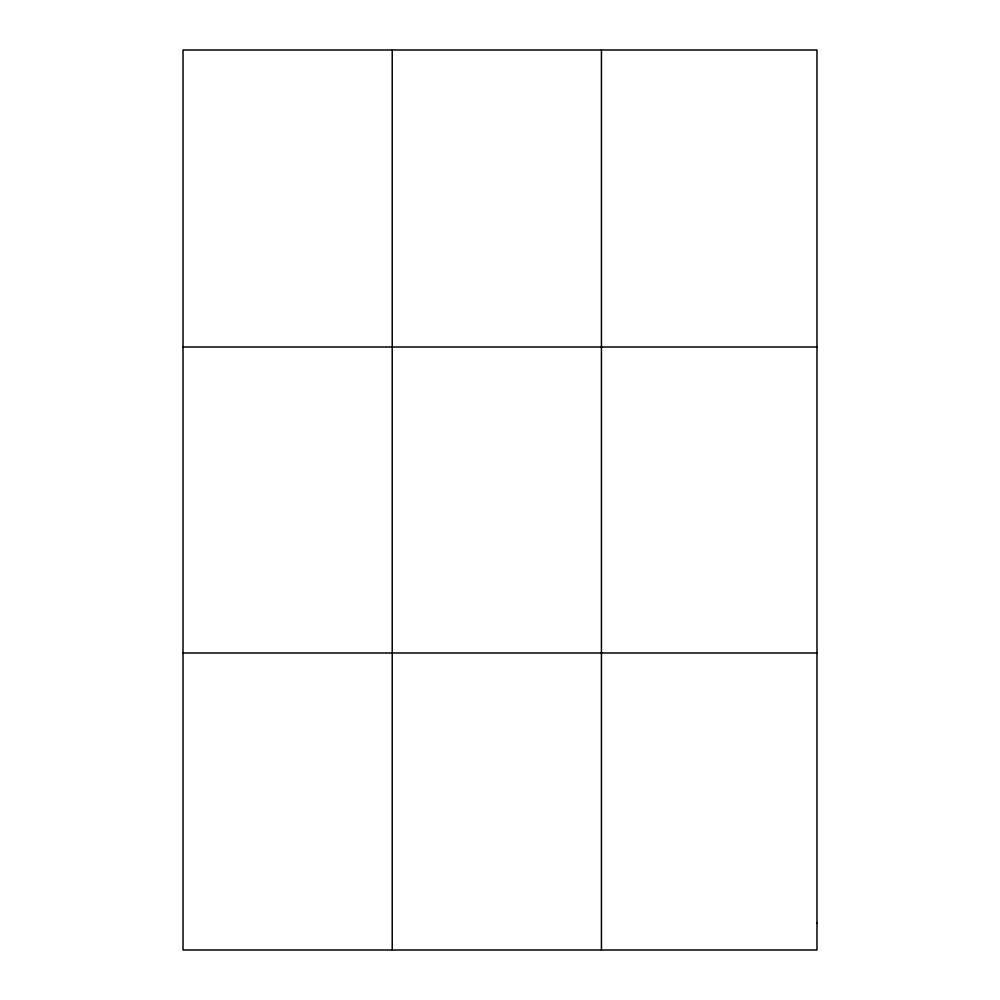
<?xml version="1.0" encoding="UTF-8"?>
<svg xmlns="http://www.w3.org/2000/svg" width="1000" height="1000" viewBox="0 0 1000 1000"><rect width="100%" height="100%" fill="white"/><g stroke="black" fill="none" stroke-linecap="round" stroke-linejoin="round"><path stroke-width="1.5" d="M392.225 50L392.225 950M601.438 50L601.438 950M183.025 347L816.975 347M183.025 653L816.975 653M816.975 923L816.975 950L183.025 950L183.025 50L816.975 50L816.975 923"/></g></svg>
